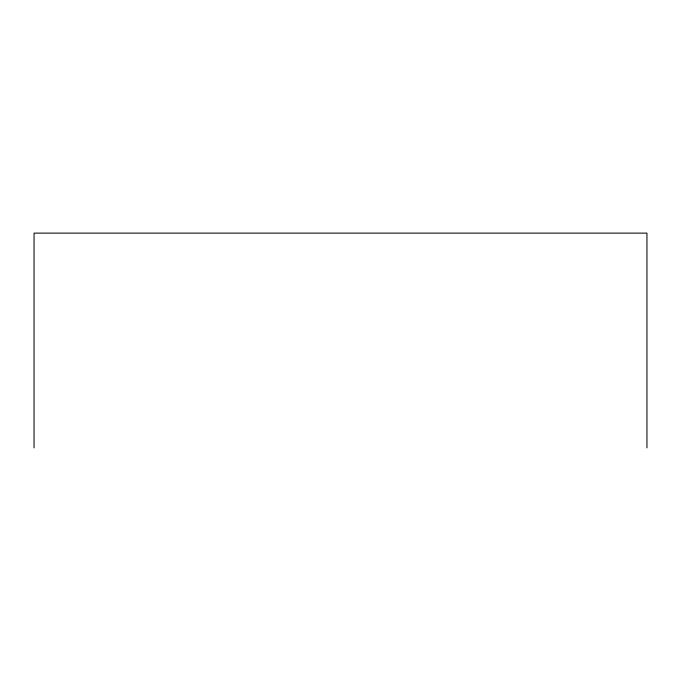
<?xml version="1.0" encoding="UTF-8"?>
<svg xmlns="http://www.w3.org/2000/svg" width="681" height="681" viewBox="0 0 681 681"><rect width="100%" height="100%" fill="white"/><g stroke="black" fill="none" stroke-linecap="round" stroke-linejoin="round"><path stroke-width="1.02" d="M646.95 447.877L646.95 233.123L34.05 233.123L34.05 447.877"/></g></svg>
